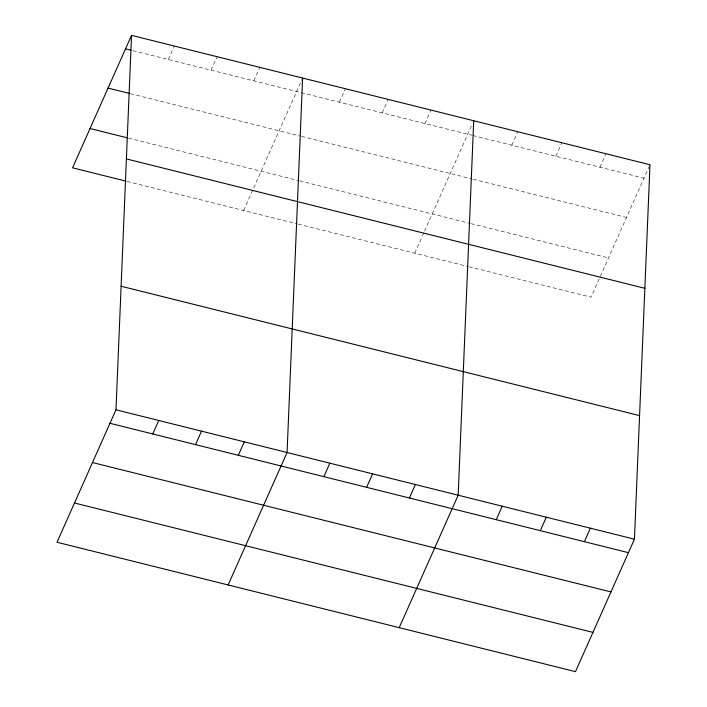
<?xml version="1.0" encoding="UTF-8"?>
<svg xmlns="http://www.w3.org/2000/svg" width="707" height="707" viewBox="0 0 707 707"><rect width="100%" height="100%" fill="white"/><g stroke="black" fill="none" stroke-linecap="round" stroke-linejoin="round"><path stroke-width="0.53" stroke-dasharray="3.54 2.65" d="M168.301 59.494L174.302 46.026M211.075 70.17L217.076 56.701M253.848 80.845L259.849 67.377M243.641 210.5L302.189 79.007M339.395 102.197L345.396 88.72M382.169 112.873L388.17 99.395M424.942 123.548L430.943 110.071M414.735 253.203L424.156 232.055M424.598 231.056L472.002 124.591M511.78 145.218L517.78 131.741M555.852 156.212L561.853 142.743M599.925 167.214L605.917 153.737M649.565 165.694L591.017 297.196L469.298 266.822M133.013 50.692L471.914 135.267M472.956 135.532L643.989 178.208M130.503 93.695L300.528 136.124M301.597 136.389L472.267 178.986M473.319 179.242L626.508 217.473M128.533 138.148L298.557 180.577M299.627 180.851L469.996 223.368M471.048 223.624L608.497 257.931M127.092 181.416L297.108 223.845M298.177 224.11L468.255 266.557"/><path stroke-width="1.06" d="M115.983 409.804L131.529 35.35L649.989 164.74L634.444 539.194L575.471 671.65L57.011 542.26L115.983 409.804L634.444 539.194M302.623 78.044L287.077 452.507L228.105 584.963M473.717 120.747L458.171 495.2L399.199 627.657M131.529 35.35L72.556 167.806L126.023 181.151M152.756 433.957L158.757 420.479M195.53 444.632L201.53 431.155M238.303 455.308L244.304 441.831M323.85 476.651L329.851 463.182M366.624 487.326L372.624 473.858M409.397 498.002L415.398 484.525M496.243 519.672L502.235 506.203M540.307 530.674L546.308 517.197M584.38 541.668L590.38 528.2M125.528 48.827L130.875 50.162M108.047 88.092L129.434 93.421M90.036 128.541L127.463 137.883M126.394 158.925L644.864 288.306M121.109 286.238L639.579 415.619M109.983 423.281L628.452 552.671M92.502 462.546L610.972 591.936M74.491 502.995L592.952 632.385"/></g></svg>
